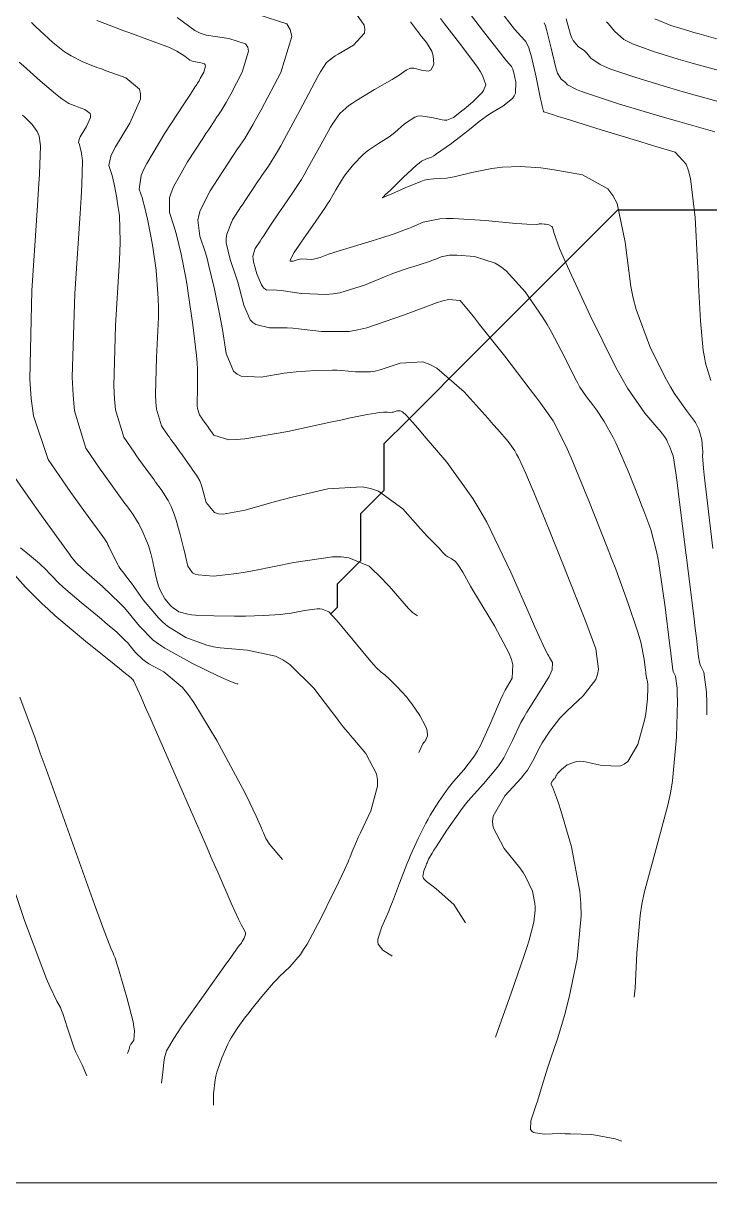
# Model space of a CAD drawing. Header units: millimetres. Extents: x 837475 to 838477, y 1189012 to 1191015.
# Drawn here: x 837961.52 to 837990.89, y 1189013.87 to 1189063.46 of the extents above; entities that cross this region are included whole.
import ezdxf

# ---------------------------------------------------------------- set-up
doc = ezdxf.new("R2010")
doc.units = ezdxf.units.MM
doc.header["$LTSCALE"] = 0.3
doc.layers.add('COORD', color=253, linetype='Continuous', lineweight=20)
doc.layers.add('DRENAJE', color=5, linetype='Continuous', lineweight=25)
doc.layers.add('COTAS 10', color=7, linetype='Continuous', lineweight=9, true_color=0x6e3e2d)
doc.layers.add('COTAS INT', color=7, linetype='Continuous', lineweight=5, true_color=0x9fa19f)

msp = doc.modelspace()

# ---------------------------------------------------------------- linework, layer by layer
at = {"layer": 'COORD'}
msp.add_line((837476.514, 1189013.872), (838476.514, 1189013.872), dxfattribs=at)
msp.add_lwpolyline([(837476.514, 1189013.872), (838476.514, 1189013.872), (838476.514, 1191013.872), (837476.514, 1191013.872)], close=True, dxfattribs=at)
at = {"layer": 'COTAS 10'}
for points in [[(837977.309, 1189023.567), (837977.249, 1189023.612), (837977.183, 1189023.656), (837976.901, 1189023.819), (837976.703, 1189024.072), (837976.69, 1189024.174), (837976.695, 1189024.29), (837976.864, 1189024.824), (837977.155, 1189025.49), (837977.237, 1189025.689), (837977.32, 1189025.894), (837977.625, 1189026.69), (837977.935, 1189027.492), (837978.021, 1189027.702), (837978.107, 1189027.907), (837978.419, 1189028.6), (837978.745, 1189029.244), (837978.84, 1189029.417), (837978.937, 1189029.587), (837979.303, 1189030.184), (837979.697, 1189030.746), (837979.812, 1189030.894), (837979.929, 1189031.038), (837980.371, 1189031.534), (837980.827, 1189032.134), (837980.953, 1189032.344), (837981.078, 1189032.573), (837981.531, 1189033.558), (837981.944, 1189034.522), (837982.045, 1189034.738), (837982.14, 1189034.932), (837982.433, 1189035.446), (837982.471, 1189036.015), (837982.406, 1189036.243), (837982.308, 1189036.501), (837981.677, 1189037.689), (837980.954, 1189038.884), (837980.798, 1189039.147), (837980.661, 1189039.381), (837980.322, 1189039.98), (837980.116, 1189040.317), (837980.062, 1189040.387), (837980.01, 1189040.445), (837979.835, 1189040.57), (837979.681, 1189040.641), (837979.642, 1189040.666), (837979.605, 1189040.694), (837979.483, 1189040.815), (837979.361, 1189040.955), (837979.323, 1189040.996), (837979.283, 1189041.037), (837979.124, 1189041.19), (837978.81, 1189041.516), (837978.672, 1189041.665), (837978.513, 1189041.841), (837977.756, 1189042.691), (837976.716, 1189043.443), (837976.379, 1189043.556), (837976.021, 1189043.629), (837974.548, 1189043.548), (837973.026, 1189043.196), (837972.637, 1189043.098), (837972.262, 1189042.998), (837971.022, 1189042.635), (837970.067, 1189042.463), (837969.87, 1189042.483), (837969.704, 1189042.534), (837969.347, 1189042.963), (837969.205, 1189043.485), (837969.174, 1189043.594), (837969.146, 1189043.687), (837969.073, 1189043.895), (837968.974, 1189044.063), (837968.929, 1189044.132), (837968.877, 1189044.209), (837968.626, 1189044.569), (837968.352, 1189044.952), (837968.286, 1189045.045), (837968.223, 1189045.132), (837968.031, 1189045.396), (837967.839, 1189045.663), (837967.777, 1189045.751), (837967.71, 1189045.846), (837967.438, 1189046.238), (837967.224, 1189046.951), (837967.195, 1189047.248), (837967.178, 1189047.587), (837967.225, 1189049.17), (837967.302, 1189050.874), (837967.304, 1189051.291), (837967.298, 1189051.683), (837967.208, 1189052.897), (837967.064, 1189053.876), (837967.024, 1189054.119), (837966.984, 1189054.35), (837966.839, 1189055.083), (837966.696, 1189055.678), (837966.657, 1189055.822), (837966.618, 1189055.956), (837966.481, 1189056.365), (837966.568, 1189056.945), (837966.67, 1189057.187), (837966.806, 1189057.464), (837967.582, 1189058.759), (837968.389, 1189059.995), (837968.674, 1189060.431), (837968.895, 1189060.768), (837968.927, 1189060.816), (837968.936, 1189060.83), (837968.946, 1189060.843), (837968.98, 1189060.892), (837969.041, 1189060.995), (837969.067, 1189061.042), (837969.097, 1189061.098), (837969.24, 1189061.367), (837969.317, 1189061.627), (837969.306, 1189061.677), (837969.281, 1189061.718), (837969.073, 1189061.784), (837968.792, 1189061.826), (837968.722, 1189061.851), (837968.654, 1189061.882), (837968.436, 1189062.043), (837968.09, 1189062.269), (837967.942, 1189062.34), (837967.771, 1189062.416), (837966.964, 1189062.722), (837966.033, 1189063.055), (837965.783, 1189063.148), (837965.537, 1189063.241), (837964.676, 1189063.58)], [(837990.766, 1189033.89), (837990.762, 1189034.411), (837990.75, 1189034.847), (837990.635, 1189035.711), (837990.496, 1189035.998), (837990.468, 1189036.07), (837990.446, 1189036.139), (837990.405, 1189036.363), (837990.319, 1189037.155), (837990.268, 1189037.582), (837990.206, 1189038.099), (837989.885, 1189040.717), (837989.557, 1189043.318), (837989.491, 1189043.825), (837989.436, 1189044.239), (837989.323, 1189044.963), (837989.273, 1189045.098), (837989.257, 1189045.141), (837989.167, 1189045.371), (837989.09, 1189045.55), (837989.07, 1189045.593), (837989.051, 1189045.632), (837988.986, 1189045.748), (837988.814, 1189045.965), (837988.728, 1189046.068), (837988.624, 1189046.189), (837988.11, 1189046.783), (837987.372, 1189047.858), (837987.128, 1189048.283), (837986.866, 1189048.763), (837985.774, 1189050.956), (837984.801, 1189053.053), (837984.615, 1189053.473), (837984.464, 1189053.823), (837984.218, 1189054.507), (837984.178, 1189054.697), (837984.157, 1189054.736), (837984.132, 1189054.769), (837984.008, 1189054.838), (837983.868, 1189054.863), (837983.834, 1189054.868), (837983.802, 1189054.872), (837983.702, 1189054.88), (837983.612, 1189054.876), (837983.587, 1189054.873), (837983.56, 1189054.869), (837983.463, 1189054.849), (837983.069, 1189054.86), (837982.857, 1189054.876), (837982.599, 1189054.898), (837981.296, 1189055.024), (837979.916, 1189055.112), (837979.61, 1189055.11), (837979.338, 1189055.096), (837978.631, 1189054.95), (837978.141, 1189054.739), (837978.006, 1189054.684), (837977.871, 1189054.631), (837977.385, 1189054.454), (837976.823, 1189054.268), (837976.641, 1189054.21), (837976.446, 1189054.149), (837975.645, 1189053.906), (837974.893, 1189053.676), (837974.73, 1189053.624), (837974.587, 1189053.576), (837974.23, 1189053.447), (837974, 1189053.376), (837973.936, 1189053.366), (837973.872, 1189053.359), (837973.64, 1189053.369), (837973.41, 1189053.378), (837973.348, 1189053.371), (837973.286, 1189053.36), (837973.065, 1189053.286), (837972.941, 1189053.281), (837972.94, 1189053.314), (837972.952, 1189053.361), (837973.117, 1189053.655), (837973.416, 1189054.097), (837973.512, 1189054.238), (837973.615, 1189054.387), (837974.036, 1189054.989), (837974.448, 1189055.592), (837974.544, 1189055.742), (837974.633, 1189055.883), (837974.889, 1189056.328), (837975.132, 1189056.735), (837975.212, 1189056.852), (837975.297, 1189056.97), (837975.651, 1189057.414), (837976.053, 1189057.829), (837976.168, 1189057.93), (837976.286, 1189058.025), (837976.726, 1189058.317), (837977.173, 1189058.599), (837977.294, 1189058.687), (837977.413, 1189058.78), (837977.837, 1189059.153), (837978.269, 1189059.44), (837978.394, 1189059.479), (837978.521, 1189059.501), (837978.999, 1189059.432), (837979.442, 1189059.32), (837979.547, 1189059.314), (837979.644, 1189059.319), (837979.931, 1189059.427), (837980.201, 1189059.638), (837980.287, 1189059.708), (837980.378, 1189059.783), (837980.751, 1189060.096), (837981.084, 1189060.418), (837981.15, 1189060.499), (837981.205, 1189060.576), (837981.311, 1189060.825), (837981.175, 1189061.216), (837981.077, 1189061.382), (837980.954, 1189061.574), (837980.292, 1189062.477), (837979.549, 1189063.438), (837979.374, 1189063.667)], [(837986.47, 1189063.516), (837986.553, 1189063.436), (837986.82, 1189063.114), (837987.221, 1189062.768), (837987.389, 1189062.674), (837987.581, 1189062.581), (837988.478, 1189062.249), (837989.545, 1189061.927), (837989.843, 1189061.839), (837990.144, 1189061.752), (837991.24, 1189061.446)], [(837961.399, 1189041.031), (837961.794, 1189040.705), (837962.217, 1189040.349), (837962.32, 1189040.255), (837962.416, 1189040.164), (837962.709, 1189039.854), (837963.061, 1189039.496), (837963.194, 1189039.374), (837963.342, 1189039.243), (837964.005, 1189038.687), (837964.701, 1189038.116), (837964.871, 1189037.974), (837965.03, 1189037.839), (837965.519, 1189037.414), (837965.899, 1189037.052), (837965.989, 1189036.957), (837966.073, 1189036.866), (837966.322, 1189036.555), (837966.633, 1189036.248), (837966.756, 1189036.159), (837966.895, 1189036.067), (837967.529, 1189035.719), (837968.328, 1189035.05), (837968.571, 1189034.756), (837968.823, 1189034.415), (837969.81, 1189032.789), (837970.704, 1189031.116), (837970.897, 1189030.746), (837971.067, 1189030.415), (837971.483, 1189029.554), (837971.708, 1189029.042), (837971.757, 1189028.93), (837971.799, 1189028.833), (837971.906, 1189028.59), (837972.056, 1189028.358), (837972.127, 1189028.267), (837972.211, 1189028.164), (837972.617, 1189027.693)]]:
    msp.add_lwpolyline(points, dxfattribs=at)
at = {"layer": 'COTAS INT'}
for points in [[(837971.555, 1189063.828), (837972.791, 1189063.435), (837972.941, 1189063.195), (837973.007, 1189062.897), (837972.548, 1189061.351), (837971.699, 1189059.752), (837971.52, 1189059.422), (837971.364, 1189059.14), (837971.002, 1189058.531), (837970.8, 1189058.241), (837970.746, 1189058.161), (837970.691, 1189058.082), (837970.5, 1189057.796), (837970.234, 1189057.392), (837970.133, 1189057.237), (837970.02, 1189057.065), (837969.513, 1189056.29), (837969.089, 1189055.45), (837969.029, 1189055.236), (837968.994, 1189055.031), (837969.072, 1189054.358), (837969.314, 1189053.633), (837969.383, 1189053.395), (837969.451, 1189053.141), (837969.705, 1189052.088), (837969.938, 1189050.961), (837969.994, 1189050.661), (837970.046, 1189050.366), (837970.205, 1189049.341), (837970.517, 1189048.582), (837970.666, 1189048.454), (837970.842, 1189048.361), (837971.703, 1189048.324), (837972.689, 1189048.487), (837972.944, 1189048.521), (837973.191, 1189048.55), (837974.02, 1189048.614), (837974.756, 1189048.624), (837974.946, 1189048.618), (837975.13, 1189048.608), (837975.741, 1189048.544), (837976.38, 1189048.549), (837976.581, 1189048.584), (837976.792, 1189048.633), (837977.644, 1189048.927), (837978.622, 1189048.975), (837978.914, 1189048.867), (837979.215, 1189048.708), (837980.378, 1189047.697), (837981.412, 1189046.55), (837981.631, 1189046.304), (837981.823, 1189046.09), (837982.273, 1189045.577), (837982.548, 1189045.179), (837982.629, 1189045.037), (837982.712, 1189044.882), (837983.027, 1189044.209), (837983.456, 1189043.187), (837983.61, 1189042.811), (837983.78, 1189042.395), (837984.52, 1189040.56), (837985.261, 1189038.693), (837985.43, 1189038.257), (837985.585, 1189037.857), (837986.015, 1189036.703), (837986.133, 1189035.832), (837986.091, 1189035.609), (837986.015, 1189035.395), (837985.472, 1189034.689), (837984.793, 1189034.061), (837984.633, 1189033.897), (837984.484, 1189033.736), (837984.047, 1189033.188), (837983.726, 1189032.689), (837983.651, 1189032.56), (837983.581, 1189032.434), (837983.38, 1189032.01), (837983.089, 1189031.523), (837982.964, 1189031.357), (837982.818, 1189031.177), (837982.13, 1189030.416), (837981.628, 1189029.556), (837981.601, 1189029.314), (837981.622, 1189029.07), (837982.1, 1189028.173), (837982.766, 1189027.34), (837982.907, 1189027.135), (837983.027, 1189026.942), (837983.303, 1189026.34), (837983.405, 1189025.816), (837983.416, 1189025.673), (837983.419, 1189025.531), (837983.371, 1189025.022), (837983.163, 1189024.249), (837983.065, 1189023.94), (837982.951, 1189023.59), (837982.396, 1189021.985), (837981.844, 1189020.424), (837981.731, 1189020.102)], [(837975.582, 1189064.129), (837976.1, 1189063.381), (837976.131, 1189063.201), (837976.115, 1189063.032), (837975.649, 1189062.52), (837974.996, 1189062.142), (837974.861, 1189062.057), (837974.745, 1189061.98), (837974.491, 1189061.777), (837974.241, 1189061.375), (837974.128, 1189061.173), (837973.995, 1189060.931), (837973.358, 1189059.733), (837972.688, 1189058.483), (837972.535, 1189058.209), (837972.397, 1189057.966), (837972.014, 1189057.35), (837971.728, 1189056.94), (837971.65, 1189056.827), (837971.573, 1189056.714), (837971.302, 1189056.309), (837971.013, 1189055.872), (837970.926, 1189055.739), (837970.835, 1189055.6), (837970.478, 1189055.055), (837970.231, 1189054.442), (837970.209, 1189054.261), (837970.207, 1189054.074), (837970.367, 1189053.354), (837970.635, 1189052.596), (837970.701, 1189052.384), (837970.763, 1189052.171), (837970.959, 1189051.397), (837971.233, 1189050.776), (837971.344, 1189050.66), (837971.471, 1189050.568), (837972.058, 1189050.439), (837972.818, 1189050.43), (837973.054, 1189050.415), (837973.3, 1189050.393), (837974.281, 1189050.269), (837975.46, 1189050.279), (837975.83, 1189050.342), (837976.22, 1189050.432), (837977.79, 1189050.976), (837979.194, 1189051.506), (837979.479, 1189051.588), (837979.72, 1189051.641), (837980.218, 1189051.598), (837980.635, 1189051.094), (837980.824, 1189050.857), (837981.047, 1189050.577), (837982.118, 1189049.216), (837983.215, 1189047.796), (837983.454, 1189047.479), (837983.664, 1189047.197), (837984.186, 1189046.454), (837984.627, 1189045.611), (837984.785, 1189045.265), (837984.959, 1189044.871), (837985.718, 1189043.039), (837986.501, 1189041.058), (837986.69, 1189040.569), (837986.867, 1189040.106), (837987.406, 1189038.65), (837987.791, 1189037.502), (837987.87, 1189037.233), (837987.938, 1189036.986), (837988.086, 1189036.269), (837988.144, 1189035.797), (837988.155, 1189035.703), (837988.164, 1189035.626), (837988.18, 1189035.484), (837988.187, 1189035.443), (837988.191, 1189035.431), (837988.196, 1189035.418), (837988.221, 1189035.366), (837988.242, 1189035.21), (837988.244, 1189035.132), (837988.245, 1189035.037), (837988.234, 1189034.57), (837988.156, 1189033.924), (837988.114, 1189033.717), (837988.064, 1189033.499), (837987.808, 1189032.61), (837987.382, 1189031.885), (837987.225, 1189031.77), (837987.05, 1189031.691), (837986.276, 1189031.717), (837985.508, 1189031.885), (837985.337, 1189031.896), (837985.185, 1189031.892), (837984.787, 1189031.75), (837984.554, 1189031.544), (837984.506, 1189031.5), (837984.465, 1189031.461), (837984.379, 1189031.368), (837984.343, 1189031.312), (837984.327, 1189031.284), (837984.304, 1189031.237), (837984.272, 1189031.183), (837984.258, 1189031.164), (837984.242, 1189031.144), (837984.166, 1189031.06), (837984.11, 1189030.964), (837984.107, 1189030.937), (837984.109, 1189030.91), (837984.162, 1189030.81), (837984.34, 1189030.354), (837984.42, 1189030.102), (837984.515, 1189029.795), (837984.97, 1189028.234), (837985.338, 1189026.333), (837985.379, 1189025.813), (837985.392, 1189025.295), (837985.216, 1189023.447), (837984.874, 1189021.808), (837984.783, 1189021.422), (837984.693, 1189021.066), (837984.382, 1189020.026), (837984.098, 1189019.205), (837984.025, 1189018.987), (837983.955, 1189018.774), (837983.725, 1189018.035), (837983.521, 1189017.369), (837983.467, 1189017.202), (837983.415, 1189017.041), (837983.238, 1189016.52), (837983.224, 1189016.145), (837983.274, 1189016.077), (837983.348, 1189016.023), (837983.809, 1189015.957), (837984.495, 1189015.974), (837984.709, 1189015.973), (837984.935, 1189015.97), (837985.84, 1189015.939), (837986.842, 1189015.754), (837987.128, 1189015.654)], [(837980.369, 1189064.196), (837981.211, 1189063.103), (837981.937, 1189062.175), (837982.08, 1189061.996), (837982.197, 1189061.851), (837982.407, 1189061.606), (837982.462, 1189061.487), (837982.482, 1189061.421), (837982.503, 1189061.341), (837982.597, 1189060.931), (837982.576, 1189060.467), (837982.525, 1189060.353), (837982.456, 1189060.246), (837982.043, 1189059.91), (837981.559, 1189059.629), (837981.445, 1189059.556), (837981.339, 1189059.486), (837981.025, 1189059.251), (837980.679, 1189058.97), (837980.552, 1189058.87), (837980.412, 1189058.761), (837979.794, 1189058.291), (837979.208, 1189057.871), (837979.088, 1189057.793), (837978.987, 1189057.733), (837978.773, 1189057.657), (837978.563, 1189057.556), (837978.464, 1189057.479), (837978.348, 1189057.382), (837977.778, 1189056.857), (837977.226, 1189056.325), (837977.12, 1189056.224), (837977.035, 1189056.142), (837976.899, 1189056.012), (837976.892, 1189056.005), (837976.884, 1189055.996), (837976.879, 1189055.988), (837976.88, 1189055.986), (837976.889, 1189055.988), (837977.046, 1189056.058), (837977.141, 1189056.1), (837977.258, 1189056.153), (837977.864, 1189056.426), (837978.527, 1189056.692), (837978.68, 1189056.74), (837978.819, 1189056.777), (837979.21, 1189056.818), (837979.625, 1189056.838), (837979.78, 1189056.861), (837979.951, 1189056.892), (837980.713, 1189057.068), (837981.564, 1189057.247), (837981.792, 1189057.28), (837982.016, 1189057.306), (837982.797, 1189057.338), (837983.665, 1189057.274), (837983.945, 1189057.238), (837984.241, 1189057.196), (837985.452, 1189056.977), (837986.536, 1189056.373), (837986.752, 1189056.086), (837986.932, 1189055.748), (837987.278, 1189054.097), (837987.51, 1189052.193), (837987.618, 1189051.695), (837987.744, 1189051.211), (837988.357, 1189049.569), (837989.04, 1189048.212), (837989.211, 1189047.907), (837989.373, 1189047.633), (837989.893, 1189046.897), (837990.279, 1189046.378), (837990.356, 1189046.24), (837990.422, 1189046.105), (837990.552, 1189045.638), (837990.587, 1189045.256), (837990.591, 1189045.175), (837990.593, 1189045.105), (837990.584, 1189044.938), (837990.637, 1189044.274), (837990.679, 1189043.89), (837990.733, 1189043.418), (837991.026, 1189040.992)], [(837981.9, 1189064.025), (837982.544, 1189063.211), (837982.676, 1189063.051), (837982.788, 1189062.919), (837983.023, 1189062.676), (837983.153, 1189062.406), (837983.198, 1189062.256), (837983.247, 1189062.074), (837983.459, 1189061.147), (837983.651, 1189060.23), (837983.689, 1189060.055), (837983.719, 1189059.913), (837983.773, 1189059.687), (837983.781, 1189059.681), (837983.783, 1189059.68), (837983.785, 1189059.678), (837983.791, 1189059.67), (837984.171, 1189059.548), (837984.408, 1189059.473), (837984.703, 1189059.381), (837986.246, 1189058.902), (837987.898, 1189058.394), (837988.261, 1189058.284), (837988.584, 1189058.188), (837989.41, 1189057.949), (837989.883, 1189057.427), (837989.982, 1189057.152), (837990.068, 1189056.821), (837990.264, 1189055.154), (837990.365, 1189053.236), (837990.392, 1189052.747), (837990.417, 1189052.277), (837990.501, 1189050.728), (837990.616, 1189049.467), (837990.661, 1189049.178), (837990.711, 1189048.915), (837990.94, 1189048.183)], [(837978.394, 1189038.117), (837978.172, 1189038.266), (837978.094, 1189038.339), (837978.007, 1189038.427), (837977.634, 1189038.857), (837977.176, 1189039.385), (837977.036, 1189039.534), (837976.89, 1189039.684), (837976.318, 1189040.235), (837975.454, 1189040.6), (837975.125, 1189040.633), (837974.757, 1189040.636), (837973.101, 1189040.401), (837971.411, 1189040.051), (837971.02, 1189039.981), (837970.663, 1189039.924), (837969.654, 1189039.816), (837969.005, 1189039.864), (837968.876, 1189039.904), (837968.767, 1189039.957), (837968.557, 1189040.244), (837968.466, 1189040.673), (837968.433, 1189040.814), (837968.396, 1189040.966), (837968.236, 1189041.595), (837968.066, 1189042.202), (837968.024, 1189042.339), (837967.984, 1189042.462), (837967.854, 1189042.796), (837967.716, 1189043.056), (837967.671, 1189043.133), (837967.622, 1189043.212), (837967.419, 1189043.514), (837967.185, 1189043.84), (837967.117, 1189043.934), (837967.048, 1189044.029), (837966.786, 1189044.388), (837966.473, 1189044.822), (837966.372, 1189044.966), (837966.264, 1189045.12), (837965.821, 1189045.759), (837965.472, 1189046.921), (837965.424, 1189047.403), (837965.397, 1189047.956), (837965.474, 1189050.534), (837965.628, 1189053.101), (837965.65, 1189053.647), (837965.662, 1189054.121), (837965.633, 1189055.238), (837965.544, 1189055.839), (837965.519, 1189055.988), (837965.495, 1189056.13), (837965.406, 1189056.581), (837965.318, 1189056.947), (837965.294, 1189057.035), (837965.27, 1189057.118), (837965.186, 1189057.369), (837965.273, 1189057.778), (837965.358, 1189057.959), (837965.468, 1189058.17), (837966.085, 1189059.181), (837966.537, 1189060.212), (837966.544, 1189060.436), (837966.499, 1189060.634), (837965.912, 1189061.127), (837965.069, 1189061.426), (837964.864, 1189061.501), (837964.671, 1189061.572), (837964.077, 1189061.804), (837963.565, 1189062.058), (837963.424, 1189062.144), (837963.283, 1189062.237), (837962.78, 1189062.63), (837962.226, 1189063.141), (837962.054, 1189063.309), (837961.873, 1189063.488)], [(837980.444, 1189024.992), (837979.946, 1189025.78), (837979.32, 1189026.334), (837979.184, 1189026.448), (837979.065, 1189026.544), (837978.772, 1189026.752), (837978.643, 1189026.882), (837978.626, 1189026.93), (837978.619, 1189026.982), (837978.662, 1189027.216), (837978.752, 1189027.454), (837978.774, 1189027.509), (837978.795, 1189027.561), (837978.861, 1189027.71), (837979.016, 1189027.974), (837979.093, 1189028.098), (837979.185, 1189028.244), (837979.644, 1189028.954), (837980.222, 1189029.776), (837980.39, 1189029.993), (837980.561, 1189030.205), (837981.208, 1189030.932), (837981.807, 1189031.639), (837981.948, 1189031.839), (837982.077, 1189032.041), (837982.456, 1189032.784), (837982.815, 1189033.554), (837982.933, 1189033.773), (837983.059, 1189033.994), (837983.581, 1189034.812), (837984.019, 1189035.521), (837984.092, 1189035.673), (837984.144, 1189035.806), (837984.16, 1189036.128), (837984.038, 1189036.335), (837984.003, 1189036.396), (837983.968, 1189036.459), (837983.837, 1189036.699), (837983.534, 1189037.355), (837983.39, 1189037.68), (837983.22, 1189038.068), (837982.388, 1189039.984), (837981.356, 1189042.118), (837981.06, 1189042.642), (837980.76, 1189043.137), (837979.637, 1189044.684), (837978.674, 1189045.817), (837978.474, 1189046.051), (837978.303, 1189046.251), (837977.924, 1189046.687), (837977.742, 1189046.845), (837977.695, 1189046.87), (837977.65, 1189046.886), (837977.497, 1189046.879), (837977.364, 1189046.833), (837977.331, 1189046.825), (837977.3, 1189046.82), (837977.2, 1189046.819), (837977.105, 1189046.829), (837977.076, 1189046.831), (837977.046, 1189046.832), (837976.931, 1189046.83), (837976.75, 1189046.81), (837976.679, 1189046.8), (837976.599, 1189046.787), (837976.233, 1189046.721), (837975.454, 1189046.563), (837975.114, 1189046.491), (837974.72, 1189046.407), (837972.846, 1189046.003), (837971.006, 1189045.684), (837970.633, 1189045.654), (837970.319, 1189045.65), (837969.679, 1189045.842), (837969.462, 1189046.145), (837969.416, 1189046.211), (837969.375, 1189046.268), (837969.276, 1189046.405), (837969.204, 1189046.504), (837969.181, 1189046.537), (837969.157, 1189046.572), (837969.056, 1189046.717), (837968.976, 1189046.982), (837968.965, 1189047.092), (837968.959, 1189047.218), (837968.977, 1189047.805), (837968.977, 1189048.648), (837968.959, 1189048.934), (837968.935, 1189049.244), (837968.783, 1189050.557), (837968.583, 1189051.913), (837968.528, 1189052.249), (837968.472, 1189052.569), (837968.272, 1189053.585), (837968.074, 1189054.41), (837968.02, 1189054.609), (837967.966, 1189054.795), (837967.776, 1189055.362), (837967.781, 1189055.988), (837967.85, 1189056.211), (837967.948, 1189056.457), (837968.547, 1189057.525), (837969.205, 1189058.53), (837969.339, 1189058.736), (837969.454, 1189058.911), (837969.697, 1189059.282), (837969.809, 1189059.449), (837969.841, 1189059.495), (837969.873, 1189059.542), (837969.991, 1189059.711), (837970.202, 1189060.067), (837970.293, 1189060.232), (837970.398, 1189060.425), (837970.894, 1189061.359), (837971.162, 1189062.262), (837971.123, 1189062.436), (837971.036, 1189062.576), (837970.314, 1189062.806), (837969.342, 1189062.952), (837969.097, 1189063.039), (837968.863, 1189063.147), (837968.106, 1189063.706)], [(837978.095, 1189063.521), (837978.218, 1189063.349), (837978.385, 1189063.125), (837978.442, 1189063.049), (837978.504, 1189062.968), (837978.768, 1189062.627), (837978.996, 1189062.257), (837979.035, 1189062.157), (837979.064, 1189062.058), (837979.082, 1189061.714), (837978.971, 1189061.469), (837978.918, 1189061.434), (837978.856, 1189061.414), (837978.553, 1189061.457), (837978.23, 1189061.538), (837978.155, 1189061.541), (837978.088, 1189061.536), (837977.897, 1189061.448), (837977.601, 1189061.234), (837977.467, 1189061.15), (837977.31, 1189061.055), (837976.554, 1189060.623), (837975.776, 1189060.159), (837975.606, 1189060.044), (837975.455, 1189059.936), (837975.071, 1189059.595), (837974.769, 1189059.172), (837974.67, 1189059.012), (837974.564, 1189058.833), (837974.124, 1189058.031), (837973.66, 1189057.183), (837973.54, 1189056.975), (837973.422, 1189056.779), (837973.025, 1189056.17), (837972.655, 1189055.639), (837972.455, 1189055.347), (837972.104, 1189054.823), (837971.793, 1189054.352), (837971.719, 1189054.24), (837971.65, 1189054.135), (837971.444, 1189053.821), (837971.35, 1189053.494), (837971.351, 1189053.381), (837971.365, 1189053.259), (837971.513, 1189052.735), (837971.716, 1189052.273), (837971.764, 1189052.189), (837971.808, 1189052.124), (837971.936, 1189052.048), (837972.227, 1189052.055), (837972.375, 1189052.042), (837972.55, 1189052.023), (837973.425, 1189051.901), (837974.484, 1189051.857), (837974.777, 1189051.887), (837975.069, 1189051.934), (837976.122, 1189052.259), (837977.048, 1189052.639), (837977.26, 1189052.722), (837977.453, 1189052.796), (837977.991, 1189052.982), (837978.369, 1189053.097), (837978.46, 1189053.125), (837978.546, 1189053.153), (837978.811, 1189053.24), (837979.04, 1189053.324), (837979.103, 1189053.349), (837979.167, 1189053.374), (837979.398, 1189053.474), (837979.758, 1189053.54), (837979.904, 1189053.544), (837980.069, 1189053.543), (837980.832, 1189053.49), (837981.707, 1189053.202), (837981.944, 1189053.052), (837982.177, 1189052.872), (837983, 1189051.97), (837983.748, 1189050.874), (837983.935, 1189050.573), (837984.112, 1189050.271), (837984.68, 1189049.189), (837985.134, 1189048.27), (837985.241, 1189048.072), (837985.339, 1189047.899), (837985.624, 1189047.475), (837985.88, 1189047.153), (837985.96, 1189047.043), (837986.044, 1189046.925), (837986.38, 1189046.422), (837986.762, 1189045.74), (837986.876, 1189045.509), (837986.993, 1189045.26), (837987.442, 1189044.205), (837987.87, 1189043.122), (837987.974, 1189042.855), (837988.07, 1189042.602), (837988.365, 1189041.807), (837988.613, 1189040.871), (837988.681, 1189040.529), (837988.748, 1189040.152), (837988.985, 1189038.493), (837989.175, 1189036.948), (837989.212, 1189036.643), (837989.242, 1189036.391), (837989.292, 1189035.923), (837989.316, 1189035.791), (837989.33, 1189035.75), (837989.346, 1189035.708), (837989.428, 1189035.538), (837989.496, 1189035.029), (837989.503, 1189034.771), (837989.505, 1189034.464), (837989.47, 1189032.933), (837989.294, 1189031.063), (837989.207, 1189030.541), (837989.104, 1189030.017), (837988.591, 1189028.112), (837988.088, 1189026.268), (837987.991, 1189025.783), (837987.911, 1189025.309), (837987.775, 1189023.689), (837987.696, 1189022.199), (837987.652, 1189021.808)], [(837991.115, 1189058.816), (837989.509, 1189059.266), (837989.062, 1189059.395), (837988.614, 1189059.526), (837986.99, 1189060.018), (837985.662, 1189060.448), (837985.402, 1189060.54), (837985.187, 1189060.621), (837984.801, 1189060.818), (837984.707, 1189060.931), (837984.679, 1189060.958), (837984.648, 1189060.985), (837984.528, 1189061.068), (837984.384, 1189061.316), (837984.339, 1189061.446), (837984.293, 1189061.604), (837984.105, 1189062.394), (837983.911, 1189063.189), (837983.86, 1189063.349), (837983.81, 1189063.482)], [(837984.752, 1189063.642), (837984.934, 1189062.977), (837984.99, 1189062.838), (837985.049, 1189062.718), (837985.283, 1189062.449), (837985.516, 1189062.288), (837985.574, 1189062.237), (837985.63, 1189062.183), (837985.81, 1189061.966), (837986.204, 1189061.695), (837986.395, 1189061.607), (837986.622, 1189061.514), (837987.734, 1189061.133), (837989.09, 1189060.723), (837989.47, 1189060.612), (837989.852, 1189060.502), (837991.246, 1189060.112)], [(837988.54, 1189063.647), (837989.222, 1189063.364), (837989.999, 1189063.13), (837990.217, 1189063.066), (837990.436, 1189063.003), (837991.235, 1189062.779)], [(837961.353, 1189061.795), (837961.527, 1189061.632), (837962.24, 1189060.993), (837962.902, 1189060.432), (837963.045, 1189060.319), (837963.17, 1189060.223), (837963.477, 1189060.027), (837963.699, 1189059.941), (837963.771, 1189059.914), (837963.847, 1189059.886), (837964.161, 1189059.775), (837964.381, 1189059.591), (837964.397, 1189059.517), (837964.395, 1189059.433), (837964.226, 1189059.049), (837963.996, 1189058.672), (837963.955, 1189058.593), (837963.923, 1189058.525), (837963.891, 1189058.373), (837963.922, 1189058.279), (837963.931, 1189058.248), (837963.94, 1189058.215), (837963.973, 1189058.079), (837964.006, 1189057.911), (837964.015, 1189057.858), (837964.024, 1189057.802), (837964.057, 1189057.578), (837964.026, 1189056.559), (837963.995, 1189056.003), (837963.953, 1189055.328), (837963.722, 1189051.899), (837963.616, 1189048.325), (837963.654, 1189047.559), (837963.72, 1189046.89), (837964.203, 1189045.28), (837964.818, 1189044.393), (837964.967, 1189044.18), (837965.108, 1189043.981), (837965.541, 1189043.379), (837965.872, 1189042.927), (837965.948, 1189042.823), (837966.017, 1189042.728), (837966.211, 1189042.459), (837966.367, 1189042.215), (837966.412, 1189042.135), (837966.459, 1189042.05), (837966.635, 1189041.698), (837966.799, 1189041.323), (837966.837, 1189041.224), (837966.873, 1189041.126), (837966.978, 1189040.789), (837967.063, 1189040.441), (837967.086, 1189040.336), (837967.11, 1189040.228), (837967.194, 1189039.807), (837967.304, 1189039.389), (837967.344, 1189039.283), (837967.388, 1189039.181), (837967.578, 1189038.846), (837967.803, 1189038.573), (837967.868, 1189038.51), (837967.934, 1189038.453), (837968.183, 1189038.292), (837968.569, 1189038.188), (837968.721, 1189038.166), (837968.893, 1189038.148), (837969.68, 1189038.111), (837970.563, 1189038.104), (837970.796, 1189038.105), (837971.024, 1189038.107), (837971.806, 1189038.126), (837972.529, 1189038.176), (837972.721, 1189038.198), (837972.908, 1189038.222), (837973.553, 1189038.34), (837974.09, 1189038.416), (837974.209, 1189038.415), (837974.316, 1189038.404), (837974.596, 1189038.286), (837974.899, 1189037.963), (837975.02, 1189037.823), (837975.156, 1189037.662), (837975.785, 1189036.899), (837976.391, 1189036.165), (837976.514, 1189036.023), (837976.618, 1189035.907), (837976.83, 1189035.706), (837976.986, 1189035.595), (837977.054, 1189035.536), (837977.133, 1189035.463), (837977.508, 1189035.096), (837977.929, 1189034.632), (837978.037, 1189034.498), (837978.142, 1189034.361), (837978.487, 1189033.849), (837978.733, 1189033.395), (837978.774, 1189033.295), (837978.804, 1189033.206), (837978.816, 1189032.979), (837978.76, 1189032.848), (837978.746, 1189032.821), (837978.734, 1189032.796), (837978.696, 1189032.74), (837978.665, 1189032.705), (837978.649, 1189032.685), (837978.621, 1189032.645), (837978.439, 1189032.273)], [(837969.658, 1189017.189), (837969.664, 1189017.676), (837969.73, 1189018.27), (837969.764, 1189018.437), (837969.805, 1189018.605), (837970.012, 1189019.218), (837970.271, 1189019.794), (837970.345, 1189019.939), (837970.419, 1189020.076), (837970.698, 1189020.518), (837971.029, 1189020.964), (837971.137, 1189021.104), (837971.253, 1189021.251), (837971.73, 1189021.843), (837972.232, 1189022.426), (837972.363, 1189022.567), (837972.491, 1189022.7), (837972.924, 1189023.106), (837973.377, 1189023.636), (837973.517, 1189023.846), (837973.664, 1189024.083), (837974.248, 1189025.17), (837974.785, 1189026.26), (837974.902, 1189026.499), (837975.005, 1189026.711), (837975.262, 1189027.251), (837975.415, 1189027.593), (837975.452, 1189027.681), (837975.487, 1189027.765), (837975.596, 1189028.043), (837975.775, 1189028.465), (837975.854, 1189028.641), (837975.947, 1189028.842), (837976.387, 1189029.781), (837976.675, 1189030.829), (837976.671, 1189031.098), (837976.63, 1189031.358), (837976.181, 1189032.225), (837975.625, 1189032.879), (837975.518, 1189033.005), (837975.43, 1189033.107), (837975.282, 1189033.279), (837975.262, 1189033.302), (837975.254, 1189033.311), (837975.247, 1189033.321), (837975.215, 1189033.368), (837974.999, 1189033.655), (837974.875, 1189033.817), (837974.723, 1189034.015), (837973.946, 1189035.029), (837972.93, 1189036.036), (837972.628, 1189036.23), (837972.317, 1189036.388), (837971.118, 1189036.65), (837969.948, 1189036.745), (837969.654, 1189036.798), (837969.374, 1189036.862), (837968.473, 1189037.186), (837967.698, 1189037.676), (837967.498, 1189037.843), (837967.305, 1189038.025), (837966.656, 1189038.798), (837966.15, 1189039.509), (837966.045, 1189039.652), (837965.956, 1189039.771), (837965.764, 1189040.007), (837965.648, 1189040.162), (837965.607, 1189040.23), (837965.563, 1189040.31), (837965.372, 1189040.692), (837965.185, 1189041.077), (837965.143, 1189041.16), (837965.105, 1189041.232), (837965.003, 1189041.404), (837964.85, 1189041.615), (837964.779, 1189041.712), (837964.697, 1189041.825), (837964.296, 1189042.37), (837963.742, 1189043.14), (837963.562, 1189043.395), (837963.371, 1189043.667), (837962.586, 1189044.801), (837961.955, 1189046.67), (837961.862, 1189047.407), (837961.803, 1189048.238), (837961.884, 1189052.031), (837962.131, 1189055.664), (837962.176, 1189056.394), (837962.213, 1189057.006), (837962.262, 1189058.22), (837962.197, 1189058.626), (837962.162, 1189058.727), (837962.118, 1189058.824), (837961.897, 1189059.133), (837961.587, 1189059.437), (837961.488, 1189059.53)], [(837960.968, 1189044.322), (837961.923, 1189042.944), (837962.154, 1189042.614), (837962.371, 1189042.307), (837963.037, 1189041.382), (837963.5, 1189040.753), (837963.589, 1189040.632), (837963.661, 1189040.535), (837963.78, 1189040.377), (837963.789, 1189040.37), (837963.791, 1189040.368), (837963.792, 1189040.366), (837963.808, 1189040.35), (837963.811, 1189040.348), (837963.824, 1189040.337), (837963.999, 1189040.181), (837964.104, 1189040.087), (837964.233, 1189039.971), (837964.906, 1189039.369), (837965.656, 1189038.655), (837965.834, 1189038.469), (837965.999, 1189038.288), (837966.489, 1189037.677), (837967.085, 1189037.08), (837967.317, 1189036.908), (837967.578, 1189036.734), (837968.762, 1189036.081), (837969.881, 1189035.541), (837970.101, 1189035.438), (837970.282, 1189035.355), (837970.613, 1189035.223), (837970.686, 1189035.207), (837970.705, 1189035.197)], [(837967.432, 1189018.13), (837967.496, 1189018.605), (837967.529, 1189019.02), (837967.545, 1189019.122), (837967.563, 1189019.218), (837967.652, 1189019.518), (837967.964, 1189020.046), (837968.122, 1189020.285), (837968.312, 1189020.565), (837969.259, 1189021.914), (837970.19, 1189023.217), (837970.37, 1189023.469), (837970.517, 1189023.674), (837970.765, 1189024.017), (837970.792, 1189024.048), (837970.799, 1189024.056), (837970.806, 1189024.063), (837970.829, 1189024.085), (837970.863, 1189024.134), (837970.877, 1189024.158), (837970.893, 1189024.187), (837970.967, 1189024.332), (837971.023, 1189024.488), (837971.027, 1189024.524), (837971.027, 1189024.558), (837970.987, 1189024.656), (837970.857, 1189024.886), (837970.8, 1189025.002), (837970.734, 1189025.142), (837970.421, 1189025.837), (837969.842, 1189027.155), (837969.608, 1189027.688), (837969.343, 1189028.293), (837968.12, 1189031.084), (837966.965, 1189033.72), (837966.742, 1189034.228), (837966.561, 1189034.64), (837966.257, 1189035.324), (837966.228, 1189035.371), (837966.221, 1189035.381), (837966.213, 1189035.39), (837966.19, 1189035.409), (837966.172, 1189035.419), (837966.164, 1189035.425), (837966.155, 1189035.434), (837966.148, 1189035.443), (837966.145, 1189035.445), (837966.143, 1189035.448), (837966.132, 1189035.459), (837965.826, 1189035.707), (837965.637, 1189035.86), (837965.404, 1189036.05), (837964.187, 1189037.038), (837962.874, 1189038.138), (837962.58, 1189038.398), (837962.317, 1189038.639), (837961.62, 1189039.349), (837961.166, 1189039.861)], [(837965.974, 1189019.403), (837966.064, 1189019.63), (837966.067, 1189019.67), (837966.069, 1189019.68), (837966.07, 1189019.689), (837966.079, 1189019.718), (837966.112, 1189019.774), (837966.129, 1189019.799), (837966.15, 1189019.83), (837966.254, 1189019.977), (837966.284, 1189020.364), (837966.258, 1189020.546), (837966.217, 1189020.76), (837965.949, 1189021.803), (837965.65, 1189022.824), (837965.59, 1189023.026), (837965.541, 1189023.191), (837965.447, 1189023.495), (837965.403, 1189023.601), (837965.385, 1189023.643), (837965.364, 1189023.69), (837965.267, 1189023.903), (837964.937, 1189024.768), (837964.77, 1189025.226), (837964.57, 1189025.778), (837963.573, 1189028.56), (837962.499, 1189031.561), (837962.251, 1189032.251), (837962.024, 1189032.88), (837961.381, 1189034.644)], [(837960.665, 1189027.839), (837961.575, 1189025.086), (837962.358, 1189023.01), (837962.52, 1189022.6), (837962.658, 1189022.262), (837962.956, 1189021.636), (837963.112, 1189021.363), (837963.16, 1189021.247), (837963.211, 1189021.114), (837963.411, 1189020.488), (837963.638, 1189019.798), (837963.706, 1189019.624), (837963.776, 1189019.458), (837964.044, 1189018.92), (837964.235, 1189018.452)]]:
    msp.add_lwpolyline(points, dxfattribs=at)
at = {"layer": 'DRENAJE'}
msp.add_polyline3d([(837997.947, 1189055.471, 0), (837986.951, 1189055.471, 0), (837985.951, 1189054.471, 0), (837984.952, 1189053.472, 0), (837983.952, 1189052.472, 0), (837982.952, 1189051.472, 0), (837981.953, 1189050.473, 0), (837980.953, 1189049.473, 0), (837979.953, 1189048.473, 0), (837978.954, 1189047.474, 0), (837977.954, 1189046.474, 0), (837976.954, 1189045.474, 0), (837976.954, 1189043.475, 0), (837975.955, 1189042.475, 0), (837975.955, 1189040.476, 0), (837974.955, 1189039.476, 0), (837974.955, 1189038.477, 0), (837974.675, 1189038.197, 0)], dxfattribs=at)

doc.saveas('drawing.dxf')
